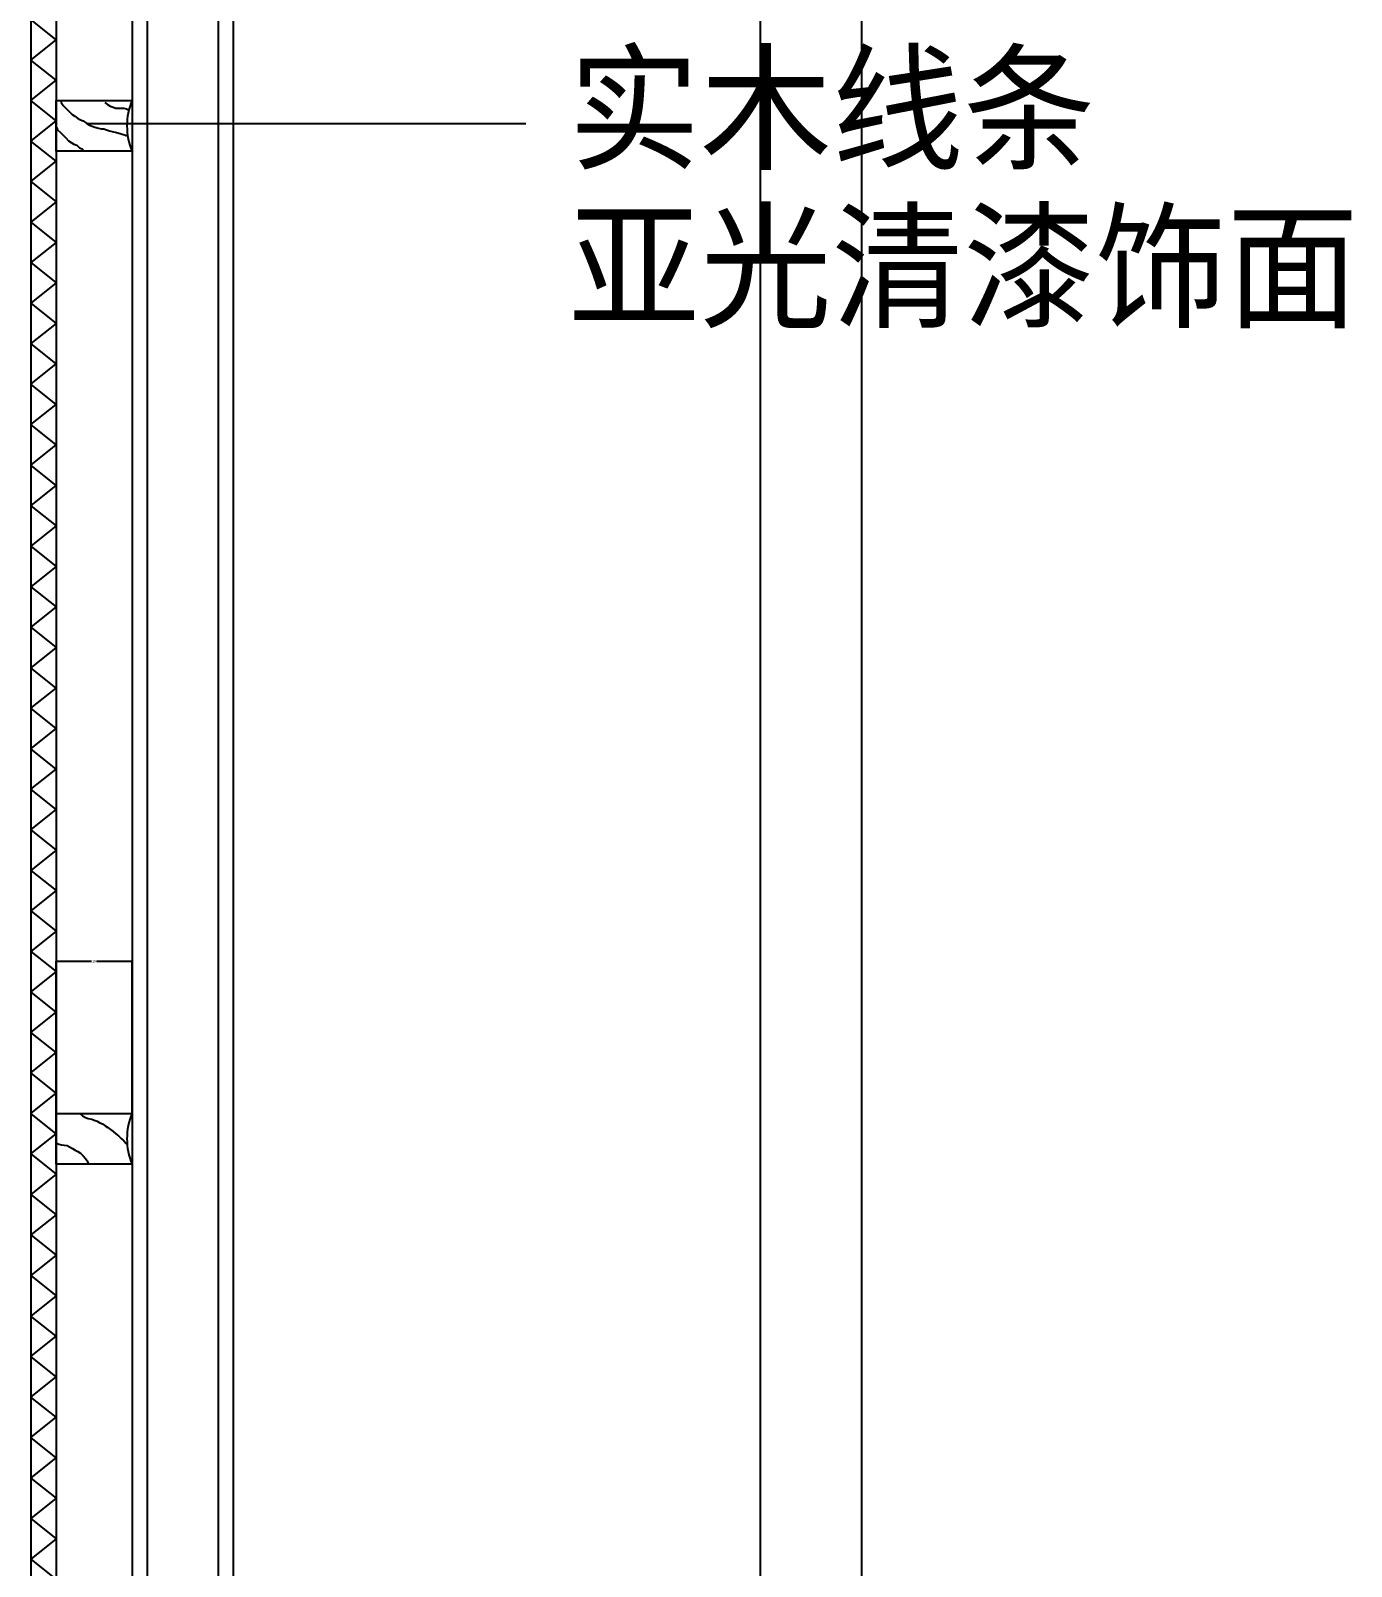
# Model space of a CAD drawing. Header units: metres. Extents: x 4 to 3597, y 195 to 4697.
# Drawn here: x 3075 to 3597, y 1882 to 2488 of the extents above; entities that cross this region are included whole.
import ezdxf

# ---------------------------------------------------------------- set-up
doc = ezdxf.new("R2010")
doc.units = ezdxf.units.M
for name, color, linetype in [('3', 3, 'Continuous'), ('4', 4, 'Continuous'), ('7', 7, 'Continuous'), ('BH', 3, 'Continuous'), ('DIM', 3, 'Continuous'), ('TEXT', 3, 'Continuous')]:
    doc.layers.add(name, color=color, linetype=linetype)
doc.dimstyles.get("Standard").update_dxf_attribs({"dimtxt": 2.5, "dimasz": 2.5, "dimexe": 1.25, "dimexo": 0.625, "dimtad": 1, "dimcen": 2.5, "dimazin": 3, "dimtfac": 1, "dimtmove": 0, "dimatfit": 3})

# ---------------------------------------------------------------- blocks, each defined once
blk = doc.blocks.new('BH2')
at = {"layer": 'BH'}
blk.add_lwpolyline([(0, 32), (5, 28), (0, 24), (5, 20), (0, 16), (5, 12), (0, 8), (5, 4), (0, 0)], dxfattribs=at)
blk = doc.blocks.new('*D86')
for p, q in [((3085.46, 2060.92), (3085.46, 2121.01)), ((3085.71, 2121.01), (3099.46, 2121.01)), ((3101.46, 2121.01), (3115.21, 2121.01)), ((3115.46, 2060.92), (3115.46, 2121.01))]:
    blk.add_line(p, q)
at = {"layer": 'Defpoints'}
for p in [(3085.46, 2121.01), (3085.46, 2060.92), (3115.46, 2060.92)]:
    blk.add_point(p, dxfattribs=at)
at = {"layer": 'DIM', "insert": (3100.46, 2121.01), "char_height": 1, "attachment_point": 5}
blk.add_mtext('15', dxfattribs=at)

msp = doc.modelspace()

# ---------------------------------------------------------------- linework, layer by layer
at = {"layer": '3'}
for p, q in [((3149.46, 2880.92), (3149.46, 1220.92)), ((3115.46, 2800.92), (3115.46, 1300.92))]:
    msp.add_line(p, q, dxfattribs=at)
at = {"layer": '4'}
for p, q in [((3403.46, 4240.92), (3403.46, 1020.92)), ((3363.46, 4120.92), (3363.46, 1140.92)), ((3155.46, 2886.92), (3155.46, 1214.92))]:
    msp.add_line(p, q, dxfattribs=at)
for points in [[(3085.46, 2460.92), (3115.46, 2460.92, 0.2), (3115.46, 2440.92), (3085.46, 2440.92)], [(3085.46, 2060.92), (3115.46, 2060.92, 0.2), (3115.46, 2040.92), (3085.46, 2040.92)]]:
    msp.add_lwpolyline(points, format="xyb", close=True, dxfattribs=at)
at = {"layer": '7'}
for p, q in [((3075.46, 2812.92), (3075.46, 1300.92)), ((3085.46, 2812.92), (3085.46, 1300.92)), ((3121.46, 2806.92), (3121.46, 1294.92))]:
    msp.add_line(p, q, dxfattribs=at)
at = {"layer": 'BH'}
for p, q in [((3087.54, 2460.92), (3087.54, 2460.09)), ((3087.54, 2460.09), (3088.25, 2459.02)), ((3088.25, 2459.02), (3089.33, 2457.95)), ((3089.33, 2457.95), (3090.76, 2456.51)), ((3090.76, 2456.51), (3091.84, 2455.44)), ((3104.73, 2460.09), (3105.81, 2459.38)), ((3105.81, 2459.38), (3106.88, 2458.66)), ((3106.88, 2458.66), (3107.96, 2458.3)), ((3107.96, 2458.3), (3109.03, 2457.95)), ((3109.03, 2457.95), (3112.26, 2457.95)), ((3112.26, 2457.95), (3113.33, 2457.59)), ((3113.33, 2457.59), (3114.05, 2457.23)), ((3085.75, 2450.43), (3086.1, 2449.35)), ((3091.84, 2455.44), (3092.91, 2454.72)), ((3092.91, 2454.72), (3093.99, 2454.01)), ((3093.99, 2454.01), (3095.06, 2453.29)), ((3095.06, 2453.29), (3096.14, 2452.93)), ((3096.14, 2452.93), (3097.57, 2451.86)), ((3097.57, 2451.86), (3098.64, 2451.14)), ((3098.64, 2451.14), (3099.72, 2450.79)), ((3099.72, 2450.79), (3100.79, 2450.43)), ((3100.79, 2450.43), (3102.23, 2450.07)), ((3102.23, 2450.07), (3103.3, 2449.71)), ((3086.1, 2449.35), (3087.18, 2448.28)), ((3087.18, 2448.28), (3088.25, 2447.21)), ((3088.25, 2447.21), (3089.33, 2446.13)), ((3089.33, 2446.13), (3090.4, 2445.06)), ((3090.4, 2445.06), (3091.48, 2444.34)), ((3091.48, 2444.34), (3092.55, 2443.63)), ((3103.3, 2449.71), (3104.38, 2449.71)), ((3104.38, 2449.71), (3105.45, 2449.35)), ((3105.45, 2449.35), (3106.52, 2449)), ((3106.52, 2449), (3107.6, 2448.64)), ((3107.6, 2448.64), (3109.39, 2448.28)), ((3109.39, 2448.28), (3110.82, 2447.92)), ((3110.82, 2447.92), (3111.9, 2447.56)), ((3111.9, 2447.56), (3112.97, 2447.21)), ((3112.97, 2447.21), (3113.33, 2446.85)), ((3092.55, 2443.63), (3093.63, 2443.27)), ((3093.63, 2443.27), (3094.7, 2442.19)), ((3094.7, 2442.19), (3095.78, 2441.84)), ((3095.78, 2441.84), (3096.14, 2441.48)), ((3094.9, 2060.87), (3095.93, 2060.01)), ((3095.93, 2060.01), (3097.07, 2059.27)), ((3097.07, 2059.27), (3098.16, 2058.93)), ((3098.16, 2058.93), (3099.54, 2058.7)), ((3099.54, 2058.7), (3100.57, 2058.3)), ((3100.57, 2058.3), (3101.72, 2057.9)), ((3101.72, 2057.9), (3102.8, 2057.27)), ((3102.8, 2057.27), (3103.84, 2056.81)), ((3103.84, 2056.81), (3104.92, 2056.01)), ((3104.92, 2056.01), (3105.96, 2055.32)), ((3105.96, 2055.32), (3106.99, 2054.52)), ((3106.99, 2054.52), (3108.08, 2053.72)), ((3108.08, 2053.72), (3109.11, 2052.8)), ((3109.11, 2052.8), (3110.14, 2052.06)), ((3110.14, 2052.06), (3111.17, 2051.03)), ((3111.17, 2051.03), (3112.2, 2050.05)), ((3112.2, 2050.05), (3113.17, 2049.02)), ((3085.56, 2049.25), (3086.59, 2048.79)), ((3086.59, 2048.79), (3087.68, 2048.56)), ((3087.68, 2048.56), (3088.71, 2048.39)), ((3088.71, 2048.39), (3089.8, 2048.22)), ((3089.8, 2048.22), (3090.83, 2047.76)), ((3090.83, 2047.76), (3091.92, 2047.13)), ((3091.92, 2047.13), (3093.01, 2046.45)), ((3093.01, 2046.45), (3094.04, 2045.82)), ((3094.04, 2045.82), (3095.13, 2045.19)), ((3095.13, 2045.19), (3096.16, 2044.21)), ((3096.16, 2044.21), (3097.07, 2043.18)), ((3113.17, 2049.02), (3113.63, 2048.62)), ((3097.07, 2043.18), (3097.76, 2042.15)), ((3097.76, 2042.15), (3098.16, 2041.12)), ((3098.16, 2041.12), (3098.28, 2040.89))]:
    msp.add_line(p, q, dxfattribs=at)

# ---------------------------------------------------------------- block references
at = {"layer": 'DIM', "xscale": -2, "yscale": 2, "zscale": 2, "rotation": 180}
for p in [(3075.46, 2492.92), (3075.46, 2364.92), (3075.46, 2236.92), (3075.46, 2108.92), (3075.46, 1980.92)]:
    msp.add_blockref('BH2', p, dxfattribs=at)
at = {"layer": 'DIM', "xscale": 2, "yscale": 2, "zscale": 2}
for p in [(3075.46, 2364.92), (3075.46, 2236.92), (3075.46, 2108.92), (3075.46, 1980.92), (3075.46, 1852.92)]:
    msp.add_blockref('BH2', p, dxfattribs=at)

# ---------------------------------------------------------------- texts
at = {"layer": 'TEXT'}
for s, p in [('实木线条', (3287.76, 2437.86)), ('亚光清漆饰面', (3287.76, 2375.34))]:
    msp.add_text(s, height=40, dxfattribs=at).set_placement(p)

# ---------------------------------------------------------------- dimensions: what is measured, and where the dimension line sits
at = {"layer": 'DIM'}
dim = msp.add_linear_dim(base=(3085.46, 2121.01), p1=(3085.46, 2060.92), p2=(3115.46, 2060.92), text='15', dimstyle='Standard', dxfattribs=at)
dim.commit()
dim.dimension.update_dxf_attribs({"geometry": '*D86', "text_midpoint": (3100.46, 2121.01)})

# ---------------------------------------------------------------- leaders
msp.add_leader([(3097.57, 2451.86), (3270.94, 2451.86)], dimstyle='Standard', dxfattribs=at)

doc.saveas('drawing.dxf')
